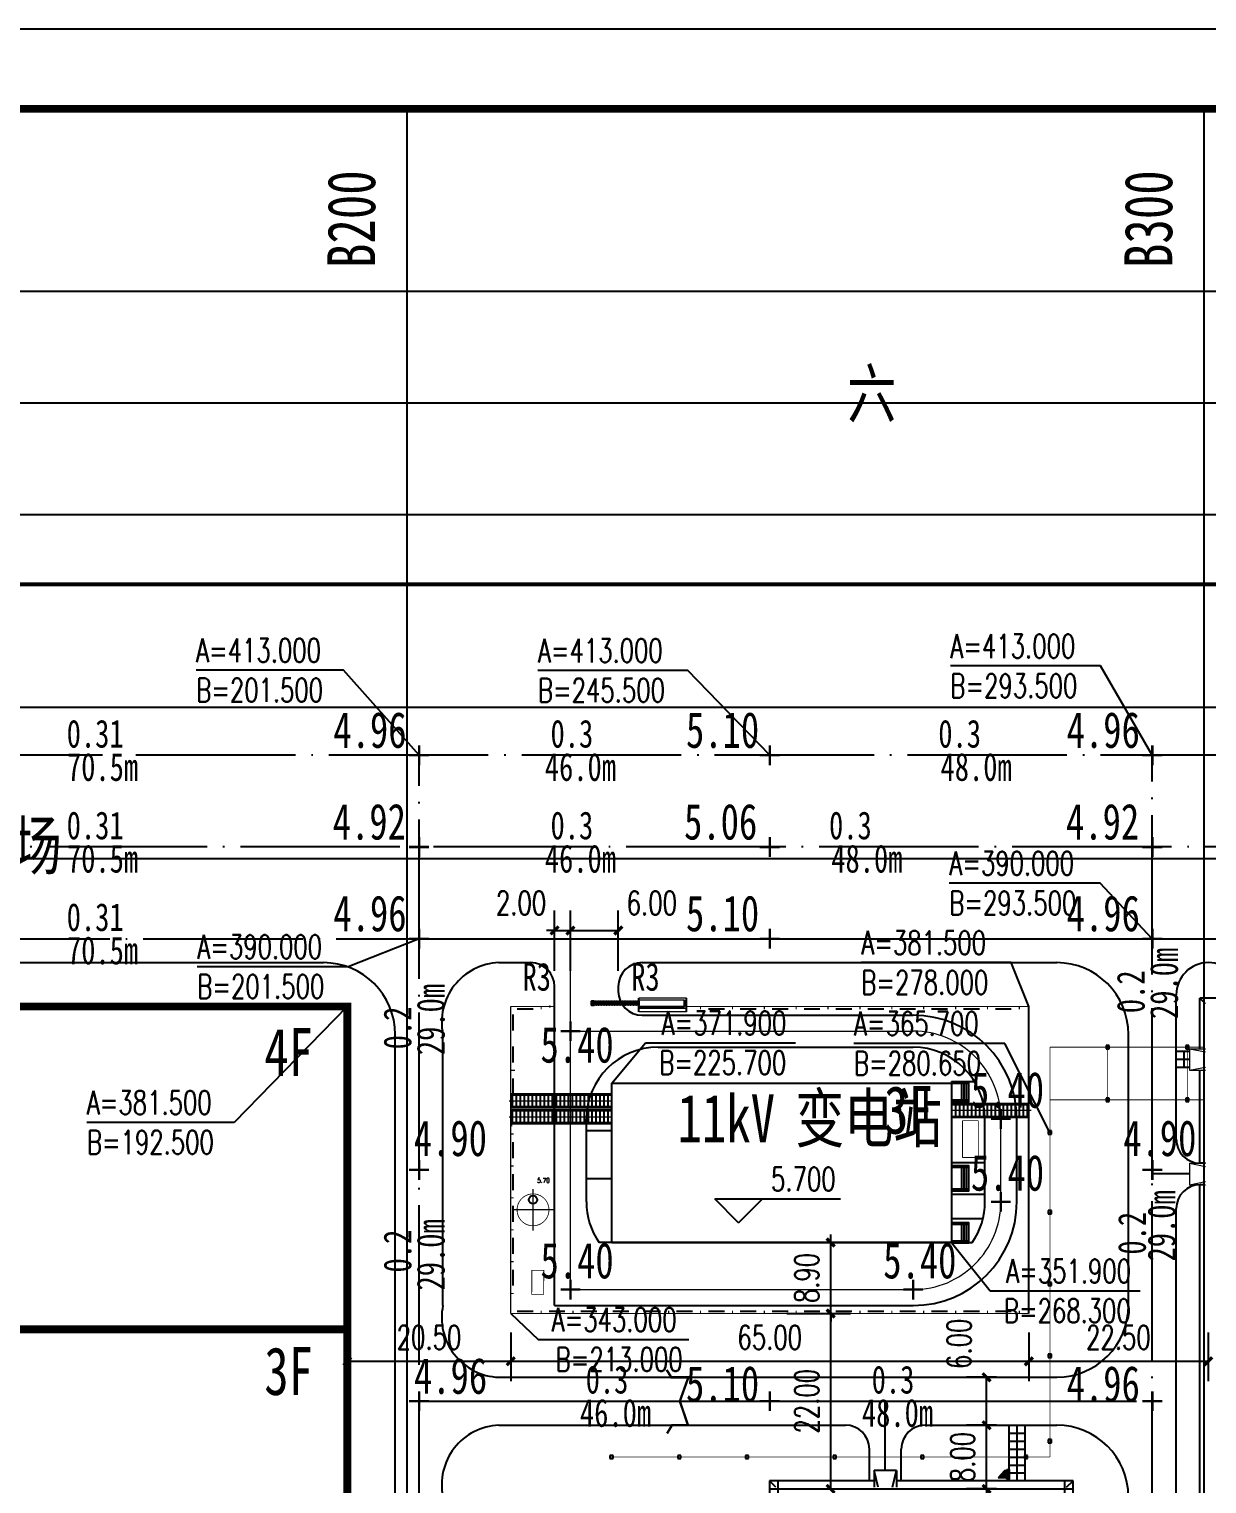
# Model space of a CAD drawing. Extents: x -170 to 1091, y -90 to 504.
# Drawn here: x 152.6 to 300.4, y 321.6 to 504.1 of the extents above; entities that cross this region are included whole.
import ezdxf
from ezdxf.enums import TextEntityAlignment as Align

# ---------------------------------------------------------------- set-up
doc = ezdxf.new("R2010")
doc.units = 0
doc.header["$LTSCALE"] = 1000
for name, pattern in [('ACAD_ISO12W100', [22.4, 12, -3, 0.7, -3, 0.7, -3]), ('CENTER', [50.8, 31.75, -6.35, 6.35, -6.35]), ('CENTER2', [28.575, 19.05, -3.175, 3.175, -3.175]), ('DASH', [0.35, 0.25, -0.1]), ('DASHED2', [0.375, 0.25, -0.125]), ('DOTE', [2.42, 2, -0.2, 0.02, -0.2])]:
    doc.linetypes.add(name, pattern=pattern)
doc.layers.get('0').update_dxf_attribs({"linetype": 'CONTINUOUS'})
doc.layers.get('Defpoints').update_dxf_attribs({"linetype": 'CONTINUOUS'})
for name, color, linetype in [('1', 7, 'CONTINUOUS'), ('DIM_COOR', 3, 'CONTINUOUS'), ('DIM_ELEV', 3, 'CONTINUOUS'), ('DIM_SYMB', 3, 'CONTINUOUS'), ('DL', 7, 'CONTINUOUS'), ('DOTE', 1, 'DOTE'), ('GROUND', 2, 'CONTINUOUS'), ('PUB_DIM', 3, 'CONTINUOUS'), ('PUB_TEXT', 7, 'CONTINUOUS'), ('PUB_TITLE', 4, 'CONTINUOUS'), ('road', 2, 'CONTINUOUS'), ('S_STAIR', 2, 'CONTINUOUS'), ('STAIR', 2, 'CONTINUOUS'), ('围墙', 4, 'CONTINUOUS'), ('定位中心线', 3, 'CENTER2'), ('方格网', 6, 'CONTINUOUS'), ('柱', 2, 'CONTINUOUS'), ('电缆沟', 4, 'CONTINUOUS'), ('绿化', 3, 'CONTINUOUS'), ('选址蓝线', 5, 'CONTINUOUS'), ('道路HK', 1, 'CONTINUOUS')]:
    doc.layers.add(name, color=color, linetype=linetype)
doc.layers.add('双点划线', color=3, linetype='ACAD_ISO12W100', lineweight=18)
doc.layers.add('红线', color=1, linetype='CONTINUOUS', lineweight=9)
doc.styles.add('_TCH_DIM', font='SIMPLEX', dxfattribs={"bigfont": 'GBCBIG'})
doc.styles.add('DIM_FONT', font='SIMPLEX', dxfattribs={"width": 0.7, "bigfont": 'GBCBIG'})
doc.styles.get("Standard").update_dxf_attribs({"font": '', "width": 0.75})
doc.styles.get('STANDARD').set_extended_font_data('SimSun')
doc.dimstyles.new('DIMN1', dxfattribs={"dimscale": 0.01, "dimtxt": 300, "dimasz": 100, "dimexe": 250, "dimexo": 300, "dimgap": 150, "dimtad": 1, "dimzin": 0, "dimdsep": 46, "dimtxsty": 'DIM_FONT', "dimblk": 'ARCHTICK', "dimcen": 0.09, "dimclrt": 7, "dimazin": 2, "dimtfac": 1, "dimtdec": 0, "dimtix": 1, "dimtmove": 2, "dimatfit": 3, "dimldrblk": 'ARCHTICK', "dimfxl": 1, "dimtolj": 1, "dimtzin": 0, "dimarcsym": 0})

# ---------------------------------------------------------------- blocks, each defined once
blk = doc.blocks.new('A$C10801FB6')
for p, q in [((2.85, 195.09), (2.85, 201.42)), ((7.96, 201.42), (2.85, 201.42)), ((3.55, 200.72), (2.85, 201.42)), ((2.85, 180.74), (2.85, 192.39)), ((2.85, 131.79), (2.85, 178.04))]:
    blk.add_line(p, q)
at = {"layer": '双点划线'}
for p, q in [((1.55, 195.09), (3.55, 195.09)), ((1.55, 195.09), (3.55, 194.69)), ((1.55, 195.09), (1.55, 192.39)), ((1.55, 192.39), (3.55, 192.79)), ((1.55, 192.39), (3.55, 192.39)), ((1.55, 180.74), (1.55, 178.04)), ((1.55, 180.74), (3.55, 180.74)), ((1.55, 180.74), (3.55, 180.34)), ((1.55, 178.04), (3.55, 178.44)), ((1.55, 178.04), (3.55, 178.04))]:
    blk.add_line(p, q, dxfattribs=at)
blk = doc.blocks.new('A$C749D1FA9')
at = {"layer": '1'}
for p, q in [((-241741.55, 409281.69), (-241741.85, 409281.69)), ((-241741.85, 409281.69), (-241741.85, 409280.49)), ((-241741.55, 409281.54), (-241741.55, 409281.69)), ((-241741.27, 409281.54), (-241740.47, 409280.64)), ((-241782.85, 409272.99), (-241782.85, 409273.29)), ((-241782.85, 409273.29), (-241781.65, 409273.29)), ((-241782.7, 409272.99), (-241782.85, 409272.99)), ((-241782.7, 409273.14), (-241781.8, 409273.14)), ((-241782.7, 409272.69), (-241781.8, 409271.89)), ((-241781.65, 409272.99), (-241781.8, 409272.99)), ((-241781.65, 409273.29), (-241781.65, 409272.99))]:
    blk.add_line(p, q, dxfattribs=at)
at = {"layer": 'DOTE'}
for p, q in [((-241781.42, 409280.24), (-241625.42, 409280.24)), ((-241780.42, 409243.24), (-241780.42, 409281.24)), ((-241626.42, 409243.24), (-241626.42, 409281.24)), ((-241781.42, 409244.24), (-241625.42, 409244.24))]:
    blk.add_line(p, q, dxfattribs=at)
at = {"layer": 'GROUND'}
for p, q in [((-241756.32, 409281.29), (-241781.45, 409281.29)), ((-241781.45, 409281.29), (-241781.45, 409259.14)), ((-241780.65, 409280.49), (-241781.45, 409281.29)), ((-241701.12, 409281.29), (-241753.52, 409281.29)), ((-241629.82, 409281.29), (-241697.72, 409281.29)), ((-241625.4, 409281.29), (-241627.82, 409281.29)), ((-241626.2, 409280.49), (-241625.4, 409281.29)), ((-241625.4, 409243.19), (-241625.4, 409281.29)), ((-241781.45, 409256.34), (-241781.45, 409243.19)), ((-241780.65, 409243.99), (-241781.45, 409243.19)), ((-241781.45, 409243.19), (-241625.4, 409243.19)), ((-241626.2, 409243.99), (-241625.4, 409243.19))]:
    blk.add_line(p, q, dxfattribs=at)
at = {"layer": 'S_STAIR'}
for p, q in [((-241782.7, 409273.09), (-241781.8, 409273.09)), ((-241782.7, 409272.89), (-241781.8, 409272.89)), ((-241782.7, 409272.69), (-241781.8, 409272.69)), ((-241782.47, 409272.49), (-241781.8, 409272.49)), ((-241782.25, 409272.29), (-241781.8, 409272.29)), ((-241782.02, 409272.09), (-241781.8, 409272.09))]:
    blk.add_line(p, q, dxfattribs=at)
at = {"layer": 'STAIR', "color": 4}
for p, q in [((-241777.87, 409280.54), (-241777.87, 409281.62)), ((-241776.97, 409280.54), (-241776.97, 409281.62)), ((-241771.87, 409280.54), (-241771.87, 409281.62)), ((-241770.97, 409280.54), (-241770.97, 409281.62)), ((-241765.87, 409280.54), (-241765.87, 409281.62)), ((-241764.97, 409280.54), (-241764.97, 409281.62)), ((-241759.87, 409280.54), (-241759.87, 409281.62)), ((-241758.97, 409280.54), (-241758.97, 409281.62)), ((-241777.87, 409281.27), (-241776.97, 409281.27)), ((-241777.87, 409281.07), (-241776.97, 409281.07)), ((-241777.87, 409280.87), (-241776.97, 409280.87)), ((-241771.87, 409281.27), (-241770.97, 409281.27)), ((-241771.87, 409281.07), (-241770.97, 409281.07)), ((-241771.87, 409280.87), (-241770.97, 409280.87)), ((-241765.87, 409281.27), (-241764.97, 409281.27)), ((-241765.87, 409281.07), (-241764.97, 409281.07)), ((-241765.87, 409280.87), (-241764.97, 409280.87)), ((-241759.87, 409281.27), (-241758.97, 409281.27)), ((-241759.87, 409281.07), (-241758.97, 409281.07)), ((-241759.87, 409280.87), (-241758.97, 409280.87))]:
    blk.add_line(p, q, dxfattribs=at)
at = {"layer": 'STAIR'}
for p, q in [((-241753.52, 409282.59), (-241756.32, 409282.59)), ((-241756.32, 409282.59), (-241756.32, 409280.49)), ((-241755.82, 409280.49), (-241756.32, 409282.59)), ((-241754.02, 409280.49), (-241753.52, 409282.59)), ((-241753.52, 409282.59), (-241753.52, 409280.49)), ((-241741.67, 409281.54), (-241741.27, 409281.54)), ((-241741.67, 409281.54), (-241741.67, 409280.64)), ((-241741.47, 409281.54), (-241741.47, 409280.64)), ((-241741.27, 409281.54), (-241741.27, 409280.64)), ((-241697.72, 409282.59), (-241701.12, 409282.59)), ((-241701.12, 409282.59), (-241701.12, 409280.49)), ((-241700.62, 409280.49), (-241701.12, 409282.59)), ((-241698.22, 409280.49), (-241697.72, 409282.59)), ((-241697.72, 409282.59), (-241697.72, 409280.49)), ((-241627.82, 409282.59), (-241629.82, 409282.59)), ((-241629.82, 409282.59), (-241629.82, 409280.49)), ((-241629.32, 409280.49), (-241629.82, 409282.59)), ((-241628.32, 409280.49), (-241627.82, 409282.59)), ((-241627.82, 409282.59), (-241627.82, 409280.49)), ((-241741.07, 409281.31), (-241741.07, 409280.64)), ((-241740.87, 409281.09), (-241740.87, 409280.64)), ((-241740.67, 409280.86), (-241740.67, 409280.64)), ((-241782.7, 409273.14), (-241782.7, 409272.69)), ((-241781.8, 409273.14), (-241781.8, 409271.89)), ((-241782.75, 409259.14), (-241782.75, 409256.34)), ((-241782.75, 409259.14), (-241780.65, 409259.14)), ((-241780.65, 409258.64), (-241782.75, 409259.14)), ((-241780.65, 409256.84), (-241782.75, 409256.34)), ((-241782.75, 409256.34), (-241780.65, 409256.34))]:
    blk.add_line(p, q, dxfattribs=at)
blk = doc.blocks.new('_ArchTick')
at = {"color": 0, "linetype": 'ByBlock', "const_width": 0.4}
blk.add_lwpolyline([(-0.5, -0.5), (0.5, 0.5)], dxfattribs=at)
blk = doc.blocks.new('*D67')
at = {"layer": 'Defpoints', "color": 0, "linetype": 'Continuous', "transparency": 16777216}
for p in [(272.7, 329), (276.95, 329), (276.95, 321)]:
    blk.add_point(p, dxfattribs=at)
at = {"layer": 'PUB_DIM', "color": 0, "linetype": 'Continuous', "lineweight": -2, "transparency": 16777216}
for p, q in [((273.95, 329), (270.2, 329)), ((272.7, 329), (272.7, 330)), ((272.7, 321), (272.7, 329)), ((273.95, 321), (270.2, 321)), ((272.7, 321), (272.7, 320))]:
    blk.add_line(p, q, dxfattribs=at)
for p, rotation in [((272.7, 329), 270), ((272.7, 321), 90)]:
    blk.add_blockref('_ArchTick', p, dxfattribs=dict(at, rotation=rotation))
at = {"layer": 'PUB_DIM', "color": 7, "linetype": 'Continuous', "transparency": 16777216, "insert": (269.7, 325), "char_height": 3, "attachment_point": 5, "rotation": 90, "style": 'DIM_FONT'}
blk.add_mtext('\\A1;8.00', dxfattribs=at)
blk = doc.blocks.new('*D92')
at = {"layer": 'Defpoints', "color": 0, "linetype": 'Continuous', "transparency": 16777216}
for p in [(220.5, 391.03), (218.5, 382.98), (220.5, 382.98)]:
    blk.add_point(p, dxfattribs=at)
at = {"layer": 'PUB_DIM', "color": 0, "linetype": 'Continuous', "lineweight": -2, "transparency": 16777216}
for p, q in [((218.5, 385.98), (218.5, 393.53)), ((220.5, 385.98), (220.5, 393.53)), ((218.5, 391.03), (217.5, 391.03)), ((218.5, 391.03), (220.5, 391.03)), ((220.5, 391.03), (221.5, 391.03))]:
    blk.add_line(p, q, dxfattribs=at)
blk.add_blockref('_ArchTick', (218.5, 391.03), dxfattribs=at)
at = {"layer": 'PUB_DIM', "color": 0, "linetype": 'Continuous', "lineweight": -2, "transparency": 16777216, "rotation": 180}
blk.add_blockref('_ArchTick', (220.5, 391.03), dxfattribs=at)
at = {"layer": 'PUB_DIM', "color": 7, "linetype": 'Continuous', "transparency": 16777216, "insert": (214.3, 394.48), "char_height": 3, "attachment_point": 5, "style": 'DIM_FONT'}
blk.add_mtext('\\A1;2.00', dxfattribs=at)
blk = doc.blocks.new('*D96')
at = {"layer": 'Defpoints', "color": 0, "linetype": 'Continuous', "transparency": 16777216}
for p in [(244.66, 351.9), (253.15, 351.9), (244.66, 343)]:
    blk.add_point(p, dxfattribs=at)
at = {"layer": 'PUB_DIM', "color": 0, "linetype": 'Continuous', "lineweight": -2, "transparency": 16777216}
for p, q in [((253.15, 351.9), (253.15, 352.9)), ((247.66, 351.9), (255.65, 351.9)), ((253.15, 343), (253.15, 351.9)), ((247.66, 343), (255.65, 343)), ((253.15, 343), (253.15, 342))]:
    blk.add_line(p, q, dxfattribs=at)
for p, rotation in [((253.15, 351.9), 270), ((253.15, 343), 90)]:
    blk.add_blockref('_ArchTick', p, dxfattribs=dict(at, rotation=rotation))
at = {"layer": 'PUB_DIM', "color": 7, "linetype": 'Continuous', "transparency": 16777216, "insert": (250.15, 347.45), "char_height": 3, "attachment_point": 5, "rotation": 90, "style": 'DIM_FONT'}
blk.add_mtext('\\A1;8.90', dxfattribs=at)

msp = doc.modelspace()

# ---------------------------------------------------------------- linework, layer by layer
at = {"linetype": 'Continuous'}
for p, q in [((225.70008, 351.9), (225.70008, 371.9)), ((225.70008, 371.9), (268.30008, 371.9)), ((268.30008, 371.9), (268.30008, 351.9)), ((268.30008, 351.9), (225.70008, 351.9))]:
    msp.add_line(p, q, dxfattribs=at)
at = {"linetype": 'Continuous', "flags": 128}
for points, const_width in [([(201.5, 414.24591), (201.5, 411.75409)], 0.3), ([(245.5, 414.24591), (245.5, 411.75409)], 0.3), ([(293.5, 414.24591), (293.5, 411.75409)], 0.3), ([(200.25409, 413), (202.74591, 413)], 0.3), ([(244.25409, 413), (246.74591, 413)], 0.3), ([(292.25409, 413), (294.74591, 413)], 0.3), ([(200.25409, 401.5), (202.74591, 401.5)], 0.3), ([(201.5, 402.74591), (201.5, 400.25409)], 0.3), ([(244.25409, 401.5), (246.74591, 401.5)], 0.3), ([(245.5, 402.74591), (245.5, 400.25409)], 0.3), ([(292.25409, 401.5), (294.74591, 401.5)], 0.3), ([(293.5, 402.74591), (293.5, 400.25409)], 0.3), ([(201.5, 391.24591), (201.5, 388.75409)], 0.3), ([(245.5, 391.24591), (245.5, 388.75409)], 0.3), ([(293.5, 391.24591), (293.5, 388.75409)], 0.3), ([(200.25409, 390), (202.74591, 390)], 0.3), ([(244.25409, 390), (246.74591, 390)], 0.3), ([(292.25409, 390), (294.74591, 390)], 0.3), ([(220.50008, 379.64591), (220.50008, 377.15409)], 0.3), ([(219.25418, 378.4), (221.74599, 378.4)], 0.3), ([(274.50008, 368.64591), (274.50008, 366.15409)], 0.3), ([(273.25418, 367.4), (275.74599, 367.4)], 0.3), ([(201.5, 362.24591), (201.5, 359.75409)], 0.3), ([(293.5, 362.24591), (293.5, 359.75409)], 0.3), ([(200.25409, 361), (202.74591, 361)], 0.3), ([(292.25409, 361), (294.74591, 361)], 0.3), ([(274.50008, 358.24591), (274.50008, 355.75409)], 0.3), ([(273.25418, 357), (275.74599, 357)], 0.3), ([(220.50008, 347.24591), (220.50008, 344.75409)], 0.3), ([(263.50008, 347.24591), (263.50008, 344.75409)], 0.3), ([(219.25418, 346), (221.74599, 346)], 0.3), ([(262.25418, 346), (264.74599, 346)], 0.3), ([(107.5, 341), (192.5, 341)], 1), ([(232.56562, 335.93709), (233.14995, 335), (235.29248, 335), (234.22121, 332), (235.24379, 329), (233.24733, 329), (232.61432, 327.95606)], 0.3), ([(200.25409, 332), (202.74591, 332)], 0.3), ([(201.5, 333.24591), (201.5, 330.75409)], 0.3), ([(244.25409, 332), (246.74591, 332)], 0.3), ([(245.5, 333.24591), (245.5, 330.75409)], 0.3), ([(292.25409, 332), (294.74591, 332)], 0.3), ([(293.5, 333.24591), (293.5, 330.75409)], 0.3)]:
    msp.add_lwpolyline(points, dxfattribs=dict(at, const_width=const_width))
at = {"linetype": 'Continuous', "const_width": 1, "flags": 128}
msp.add_lwpolyline([(192.5, 201.5), (107.5, 201.5), (107.5, 381.5), (192.5, 381.5)], close=True, dxfattribs=at)
at = {"linetype": 'Continuous', "const_width": 0.1}
for points in [[(280.65, 376.4), (300, 376.4)], [(280.65, 325), (280.65, 376.4)], [(287.9, 369.6), (287.9, 376.6)], [(297.9, 369.6), (297.9, 376.6)], [(280.65, 369.8), (300, 369.8)], [(280.85, 365.7), (280.45, 365.7)], [(280.85, 355.7), (280.45, 355.7)], [(280.85, 346.7), (280.45, 346.7)], [(280.85, 337.7), (280.45, 337.7)], [(280.85, 327), (280.45, 327)], [(280.65, 325), (225.45, 325)], [(277.65, 325.2), (277.65, 324.8)]]:
    msp.add_lwpolyline(points, dxfattribs=at)
at = {"layer": 'DIM_COOR', "color": 4, "linetype": 'Continuous'}
for p, q in [((192.01727, 423.66587), (173.53727, 423.66587)), ((201.5, 413), (192.01727, 423.66587)), ((286.97898, 424.199), (268.16898, 424.199)), ((293.5, 413), (286.97898, 424.199)), ((286.95053, 396.96555), (268.03053, 396.96555)), ((293.5, 390), (286.95053, 396.96555)), ((201.5, 390), (192.60159, 386.49189)), ((192.60159, 386.49189), (173.68159, 386.49189))]:
    msp.add_line(p, q, dxfattribs=at)
at = {"layer": 'DIM_COOR', "color": 3, "linetype": 'Continuous'}
for p, q in [((235.23072, 423.64486), (216.42072, 423.64486)), ((245.5, 413), (235.23072, 423.64486)), ((275.80092, 387), (256.99092, 387)), ((278.00008, 381.5), (275.80092, 387)), ((192.5, 381.5), (178.30644, 366.96618)), ((225.70008, 371.9), (229.92533, 376.94034)), ((229.92533, 376.94034), (248.73533, 376.94034)), ((274.98807, 376.87748), (256.06807, 376.87748)), ((280.65, 365.7), (274.98807, 376.87748)), ((178.30644, 366.96618), (159.82644, 366.96618)), ((268.30008, 351.9), (273.16275, 345.82811)), ((273.16275, 345.82811), (291.97275, 345.82811)), ((213.00002, 343), (216.42687, 339.73902)), ((216.42687, 339.73902), (235.34687, 339.73902))]:
    msp.add_line(p, q, dxfattribs=at)
at = {"layer": 'DIM_ELEV', "linetype": 'Continuous'}
for p, q in [((241.60073, 354.36214), (238.60073, 357.36214)), ((238.60073, 357.36214), (254.3639, 357.36214)), ((241.60073, 354.36214), (244.60073, 357.36214))]:
    msp.add_line(p, q, dxfattribs=at)
at = {"layer": 'DIM_SYMB', "linetype": 'Continuous'}
for points in [[(155.33874, 413, 0, 0, 0), (166.40521, 413, 0.8, 0, 0), (169.40521, 413, 0, 0, 0)], [(226.12892, 413, 0, 0, 0), (215.06245, 413, 0.8, 0, 0), (212.06245, 413, 0, 0, 0)], [(264.87108, 413, 0, 0, 0), (275.93755, 413, 0.8, 0, 0), (278.93755, 413, 0, 0, 0)], [(155.33874, 401.5, 0, 0, 0), (166.40521, 401.5, 0.8, 0, 0), (169.40521, 401.5, 0, 0, 0)], [(226.12892, 401.5, 0, 0, 0), (215.06245, 401.5, 0.8, 0, 0), (212.06245, 401.5, 0, 0, 0)], [(250.88718, 401.5, 0, 0, 0), (261.95365, 401.5, 0.8, 0, 0), (264.95365, 401.5, 0, 0, 0)], [(155.33874, 390, 0, 0, 0), (166.40521, 390, 0.8, 0, 0), (169.40521, 390, 0, 0, 0)], [(293.5, 388.90225, 0, 0, 0), (293.5, 377.83577, 0.8, 0, 0), (293.5, 374.83577, 0, 0, 0)], [(201.5, 384.37035, 0, 0, 0), (201.5, 373.30387, 0.8, 0, 0), (201.5, 370.30387, 0, 0, 0)], [(208.6621, 375.85199, 0, 0, 0), (207.04281, 372.18187, 0.4, 0, 0), (206.43731, 370.80951, 0, 0, 0)], [(282.3379, 375.85199, 0, 0, 0), (283.95719, 372.18187, 0.4, 0, 0), (284.56269, 370.80951, 0, 0, 0)], [(293.5, 345.68762, 0, 0, 0), (293.5, 356.75409, 0.8, 0, 0), (293.5, 359.75409, 0, 0, 0)], [(201.5, 343.85098, 0, 0, 0), (201.5, 354.91745, 0.8, 0, 0), (201.5, 357.91745, 0, 0, 0)], [(299.33806, 345.24306, 0, 0, 0), (297.71877, 341.57294, 0.4, 0, 0), (297.11327, 340.20058, 0, 0, 0)], [(230.53854, 332, 0, 0, 0), (219.47207, 332, 0.8, 0, 0), (216.47207, 332, 0, 0, 0)], [(254.7321, 332, 0, 0, 0), (267.29857, 332, 0.8, 0, 0), (270.29857, 332, 0, 0, 0)]]:
    msp.add_lwpolyline(points, format="xyseb", dxfattribs=at)
at = {"layer": 'DOTE', "ltscale": 10}
for p, q in [((-145.07823, 457.18428), (520.59362, 457.18428)), ((201.5, 390), (489.5, 390)), ((201.5, 332), (291.5, 332)), ((260, 323.34), (260, 332))]:
    msp.add_line(p, q, dxfattribs=at)
at = {"layer": 'DOTE', "ltscale": 0.01}
for p, q in [((524.78721, 413), (-2.5, 413)), ((201.5, 142.96543), (201.5, 413)), ((293.5, 143.5), (293.5, 413)), ((489.5, 401.5), (-2.5, 401.5)), ((-2.5, 390), (201.5, 390)), ((298.175, 360.5), (293.5, 360.5))]:
    msp.add_line(p, q, dxfattribs=at)
at = {"layer": 'DOTE', "linetype": 'DOTE', "ltscale": 0.01, "const_width": 0.5, "flags": 128}
msp.add_lwpolyline([(26.19028, 286.22262), (23.56821, 434.44816), (400.99488, 434.45822), (411.28068, -8.0828), (-14.91554, -25.63548), (-15.93853, 284.5683)], close=True, dxfattribs=at)
at = {"layer": 'GROUND', "ltscale": 2000}
for p, q in [((218.50008, 344), (218.50008, 384.0006)), ((278.00008, 343), (278.00008, 381.5)), ((229.50008, 380.4), (263.50008, 380.4)), ((231.50008, 376.4), (263.50008, 376.4)), ((222.50008, 357), (222.50008, 367.40002)), ((272.50008, 357), (272.50008, 367.4)), ((276.50008, 357), (276.50008, 367.4)), ((225.70008, 365.9), (222.50008, 365.9)), ((268.30008, 361.94964), (272.50008, 361.94964)), ((225.70008, 359.9), (222.50008, 359.9)), ((268.30008, 357.94964), (272.50008, 357.94964)), ((268.30008, 354.9), (272.25166, 354.9)), ((225.70008, 351.9), (224.08455, 351.90001)), ((218.50008, 344), (263.50008, 344))]:
    msp.add_line(p, q, dxfattribs=at)
for centre, radius, start, end in [((263.50008, 367.4), 13, 0, 90), ((231.50008, 367.4), 9, 90, 180), ((263.50008, 367.4), 9, 0, 90), ((231.50008, 357), 9, 180, 214.5180062), ((263.50008, 357), 13, 270, 0), ((263.50008, 357), 9, 325.4914775, 0)]:
    msp.add_arc(centre, radius, start, end, dxfattribs=at)
at = {"layer": 'PUB_TITLE', "linetype": 'Continuous'}
msp.add_lwpolyline([(-170.07823, -89.93522), (1090.92177, -89.93522), (1090.92177, 504.06478), (-170.07823, 504.06478)], close=True, dxfattribs=at)
at = {"layer": 'PUB_TITLE', "linetype": 'Continuous', "const_width": 1}
msp.add_lwpolyline([(-145.07823, -79.93522), (1080.92177, -79.93522), (1080.92177, 494.06478), (-145.07823, 494.06478)], close=True, dxfattribs=at)
at = {"layer": 'road', "linetype": 'Continuous'}
for p, q in [((501.43278, 419), (54.6308, 419)), ((112, 387), (189.5, 387)), ((211.5, 387), (215.50008, 387)), ((229.50008, 387), (281.5, 387)), ((226.50008, 384), (226.50008, 383.4)), ((296.5, 364.85), (296.5, 382.955)), ((198.5, 206), (198.5, 378)), ((204.5, 344), (204.5, 378)), ((290.5, 344), (290.5, 378)), ((298.175, 375.85001), (296.5, 375.85001)), ((297.5, 373.85001), (297.5, 375.85001)), ((298.175, 374.85001), (296.5, 374.85001)), ((298.175, 373.85001), (296.5, 373.85001)), ((300.175, 361.85), (299.5, 361.85)), ((300, 359.15), (299.5, 359.15)), ((296.5, 315.9), (296.5, 356.15)), ((211.5, 335), (281.5, 335)), ((211.5, 329), (255, 329)), ((265, 329), (281.5, 329)), ((275.54742, 322.025), (275.54742, 329)), ((276.54742, 322.025), (276.54742, 329)), ((277.54742, 322.025), (277.54742, 329)), ((275.54742, 328), (277.54742, 328)), ((275.54742, 327), (277.54742, 327)), ((258, 322.025), (258, 326)), ((262, 322.025), (262, 326)), ((275.54742, 326), (277.54742, 326)), ((275.54742, 325), (277.54742, 325)), ((275.54742, 324), (277.54742, 324)), ((275.54742, 323), (277.54742, 323))]:
    msp.add_line(p, q, dxfattribs=at)
for centre, radius, start, end in [((189.5, 378), 9, 0, 90), ((211.82562, 379.52452), 7.48257, 92.4941459, 191.7558868), ((215.50008, 384), 3, 0, 90), ((229.50008, 384), 3, 90, 180), ((281.5, 378), 9, 0, 90), ((300.545, 382.955), 4.045, 0, 180), ((229.50008, 383.4), 3, 180, 270), ((299.5, 364.85), 3, 180, 270), ((299.5, 356.15), 3, 90, 180), ((211.82562, 342.47548), 7.48257, 168.2441132, 267.5058541), ((281.5, 344), 9, 270, 0), ((211.82562, 321.52452), 7.48257, 92.4941459, 191.7558868), ((255, 326), 3, 360, 90), ((265, 326), 3, 90, 180), ((281.5, 320), 9, 0, 90)]:
    msp.add_arc(centre, radius, start, end, dxfattribs=at)
at = {"layer": '围墙'}
for p, q in [((213.30002, 378.48517), (213.30002, 380.48517)), ((213.80567, 381.2), (215.80567, 381.2)), ((237.80567, 381.2), (239.80567, 381.2)), ((241.80567, 381.2), (243.80567, 381.2)), ((245.80567, 381.2), (247.80567, 381.2)), ((249.80567, 381.2), (251.80567, 381.2)), ((253.80567, 381.2), (255.80567, 381.2)), ((257.80567, 381.2), (259.80567, 381.2)), ((261.80567, 381.2), (263.80567, 381.2)), ((265.80567, 381.2), (267.80567, 381.2)), ((269.80567, 381.2), (271.80567, 381.2)), ((273.80567, 381.2), (275.80567, 381.2)), ((213.30002, 374.48517), (213.30002, 376.48517)), ((213.30002, 370.48517), (213.30002, 372.48517)), ((225.70008, 371.9), (268.30008, 371.9)), ((225.70008, 351.9), (225.70008, 371.9)), ((268.30008, 372.07964), (271.1878, 372.07964)), ((268.30008, 372.07964), (268.30008, 351.9)), ((270.45008, 371.83964), (268.30008, 371.83964)), ((270.45008, 369.73964), (268.30008, 369.73964)), ((213.12049, 366.48518), (213.12049, 368.48518)), ((213.30002, 362.48517), (213.30002, 364.48517)), ((270.45008, 361.29964), (268.30008, 361.29964)), ((213.30002, 358.48517), (213.30002, 360.48517)), ((270.45008, 358.59964), (268.30008, 358.59964)), ((213.30002, 354.49999), (213.30002, 356.48517)), ((270.45008, 354.15964), (268.30008, 354.15964)), ((213.30002, 350.48517), (213.30002, 352.48517)), ((225.70008, 351.9), (268.30008, 351.9)), ((270.45008, 352.05964), (268.30008, 352.05964)), ((268.30008, 351.9), (270.91564, 351.9)), ((213.30002, 346.49999), (213.30002, 348.48517)), ((213.80567, 343.3), (215.80567, 343.3)), ((217.80567, 343.3), (219.80567, 343.3)), ((221.80567, 343.3), (223.80567, 343.3)), ((225.80567, 343.3), (227.80567, 343.3)), ((229.80567, 343.3), (231.80567, 343.3)), ((233.80567, 343.3), (235.80567, 343.3)), ((237.80567, 343.3), (239.80567, 343.3)), ((241.80567, 343.3), (243.80567, 343.3)), ((245.80567, 343.3), (247.80567, 343.3)), ((249.80567, 343.3), (251.80567, 343.3)), ((253.80567, 343.3), (255.80567, 343.3)), ((257.80567, 343.3), (259.80567, 343.3)), ((261.80567, 343.3), (263.80567, 343.3)), ((265.80567, 343.3), (267.80567, 343.3)), ((269.80567, 343.3), (271.80567, 343.3)), ((273.80567, 343.3), (275.80567, 343.3))]:
    msp.add_line(p, q, dxfattribs=at)
at = {"layer": '围墙', "const_width": 0.15}
for points in [[(213.00002, 381.5), (218.50008, 381.5)], [(213.00002, 343), (213.00002, 381.49999)], [(216.82049, 381.13025), (216.82049, 381.5)], [(216.82049, 381.13025), (216.82049, 381.5)], [(235.07566, 381.5), (278.00008, 381.5)], [(236.82049, 381.13025), (236.82049, 381.5)], [(236.82049, 381.13025), (236.82049, 381.5)], [(240.82049, 381.13025), (240.82049, 381.5)], [(240.82049, 381.13025), (240.82049, 381.5)], [(244.82049, 381.13025), (244.82049, 381.5)], [(244.82049, 381.13025), (244.82049, 381.5)], [(248.82049, 381.13025), (248.82049, 381.5)], [(248.82049, 381.13025), (248.82049, 381.5)], [(252.82049, 381.13025), (252.82049, 381.5)], [(252.82049, 381.13025), (252.82049, 381.5)], [(256.82049, 381.13025), (256.82049, 381.5)], [(256.82049, 381.13025), (256.82049, 381.5)], [(260.82049, 381.13025), (260.82049, 381.5)], [(260.82049, 381.13025), (260.82049, 381.5)], [(264.82049, 381.13025), (264.82049, 381.5)], [(264.82049, 381.13025), (264.82049, 381.5)], [(268.82049, 381.13025), (268.82049, 381.5)], [(268.82049, 381.13025), (268.82049, 381.5)], [(272.82049, 381.13025), (272.82049, 381.5)], [(272.82049, 381.13025), (272.82049, 381.5)], [(276.82049, 381.13025), (276.82049, 381.5)], [(276.82049, 381.13025), (276.82049, 381.5)], [(278.00008, 381.5), (278.00008, 343)], [(213.36983, 373.50052), (213.00008, 373.50052)], [(213.54936, 373.50051), (213.17961, 373.50051)], [(213.36976, 369.49999), (213.00002, 369.49999)], [(213.36976, 369.49999), (213.00002, 369.49999)], [(213.36976, 365.49999), (213.00002, 365.49999)], [(213.36976, 361.49999), (213.00002, 361.49999)], [(213.36976, 361.49999), (213.00002, 361.49999)], [(213.36976, 357.49999), (213.00002, 357.49999)], [(213.36976, 357.49999), (213.00002, 357.49999)], [(213.36976, 353.49999), (213.00002, 353.49999)], [(213.36976, 349.49999), (213.00002, 349.49999)], [(213.36976, 349.49999), (213.00002, 349.49999)], [(213.36976, 345.51481), (213.00002, 345.51481)], [(278.00008, 343), (213.00002, 343.00001)], [(216.82049, 343.36974), (216.82049, 343)], [(216.82049, 343.36974), (216.82049, 343)], [(220.82049, 343.36974), (220.82049, 343)], [(220.82049, 343.36974), (220.82049, 343)], [(224.82049, 343.36974), (224.82049, 343)], [(224.82049, 343.36974), (224.82049, 343)], [(228.82049, 343.36974), (228.82049, 343)], [(228.82049, 343.36974), (228.82049, 343)], [(232.82049, 343.36974), (232.82049, 343)], [(232.82049, 343.36974), (232.82049, 343)], [(236.82049, 343.36974), (236.82049, 343)], [(236.82049, 343.36974), (236.82049, 343)], [(240.82049, 343.36974), (240.82049, 343)], [(240.82049, 343.36974), (240.82049, 343)], [(244.82049, 343.36974), (244.82049, 343)], [(244.82049, 343.36974), (244.82049, 343)], [(248.82049, 343.36974), (248.82049, 343)], [(248.82049, 343.36974), (248.82049, 343)], [(252.82049, 343.36974), (252.82049, 343)], [(252.82049, 343.36974), (252.82049, 343)], [(256.82049, 343.36974), (256.82049, 343)], [(256.82049, 343.36974), (256.82049, 343)], [(260.82049, 343.36974), (260.82049, 343)], [(260.82049, 343.36974), (260.82049, 343)], [(264.82049, 343.36974), (264.82049, 343)], [(264.82049, 343.36974), (264.82049, 343)], [(268.82049, 343.36974), (268.82049, 343)], [(268.82049, 343.36974), (268.82049, 343)], [(272.82049, 343.36974), (272.82049, 343)], [(272.82049, 343.36974), (272.82049, 343)], [(276.82049, 343.36974), (276.82049, 343)], [(276.82049, 343.36974), (276.82049, 343)]]:
    msp.add_lwpolyline(points, dxfattribs=at)
at = {"layer": '围墙'}
for points in [[(268.30008, 372.07964), (270.45008, 372.07964), (270.45008, 369.49964), (268.30008, 369.49964)], [(269.55008, 371.83964), (269.55008, 369.73964)], [(269.85008, 371.83964), (269.85008, 369.73964)], [(270.15008, 371.83964), (270.15008, 369.73964)], [(268.30008, 361.53964), (270.45008, 361.53964), (270.45008, 358.35964), (268.30008, 358.35964)], [(269.55008, 361.29964), (269.55008, 358.59964)], [(269.85008, 361.29964), (269.85008, 358.59964)], [(270.15008, 361.29964), (270.15008, 358.59964)], [(268.30008, 354.39964), (270.45008, 354.39964), (270.45008, 351.81964), (268.30008, 351.81964)], [(269.55008, 354.15964), (269.55008, 352.05964)], [(269.85008, 354.15964), (269.85008, 352.05964)], [(270.15008, 354.15964), (270.15008, 352.05964)]]:
    msp.add_lwpolyline(points, dxfattribs=at)
at = {"layer": '围墙', "linetype": 'DASH', "ltscale": 2000, "const_width": 0.1}
for points in [[(269.67744, 367.17383), (271.67744, 367.17383)], [(269.67744, 367.17383), (269.67744, 362.55845)], [(271.67744, 367.17383), (271.67744, 362.55845)], [(269.67744, 362.55845), (271.67744, 362.55845)]]:
    msp.add_lwpolyline(points, dxfattribs=at)
for points in [[(213.80007, 356.00005, -1), (217.80007, 356.00005)], [(213.80007, 356.00005, 1), (217.80007, 356.00005)]]:
    msp.add_lwpolyline(points, format="xyb", dxfattribs=at)
at = {"layer": '围墙', "const_width": 0.1}
msp.add_lwpolyline([(217.15415, 348.40993), (217.14237, 345.40996), (215.64238, 345.41585), (215.65417, 348.41583)], close=True, dxfattribs=at)
at = {"layer": '围墙'}
msp.add_circle((215.80007, 357.25981), 0.51824, dxfattribs=at)
at = {"layer": '定位中心线'}
for points in [[(287.7, 376.6), (287.7, 376.2), (288.1, 376.2), (288.1, 376.6)], [(297.7, 376.6), (297.7, 376.2), (298.1, 376.2), (298.1, 376.6)], [(287.7, 370), (287.7, 369.6), (288.1, 369.6), (288.1, 370)], [(297.7, 370), (297.7, 369.6), (298.1, 369.6), (298.1, 370)], [(280.45, 365.9), (280.45, 365.5), (280.85, 365.5), (280.85, 365.9)], [(280.45, 355.9), (280.45, 355.5), (280.85, 355.5), (280.85, 355.9)], [(280.45, 346.9), (280.45, 346.5), (280.85, 346.5), (280.85, 346.9)], [(280.45, 337.9), (280.45, 337.5), (280.85, 337.5), (280.85, 337.9)], [(280.45, 327.2), (280.45, 326.8), (280.85, 326.8), (280.85, 327.2)], [(225.45, 325.2), (225.45, 324.8), (225.85, 324.8), (225.85, 325.2)], [(233.95, 325.2), (233.95, 324.8), (234.35, 324.8), (234.35, 325.2)], [(242.45, 325.2), (242.45, 324.8), (242.85, 324.8), (242.85, 325.2)], [(253.45, 325.2), (253.45, 324.8), (253.85, 324.8), (253.85, 325.2)], [(264.45, 325.2), (264.45, 324.8), (264.85, 324.8), (264.85, 325.2)], [(277.45, 325.2), (277.45, 324.8), (277.85, 324.8), (277.85, 325.2)]]:
    msp.add_lwpolyline(points, close=True, dxfattribs=at)
at = {"layer": '方格网', "color": 6, "linetype": 'Continuous'}
for p, q in [((200, -54.65023), (200, 494.06478)), ((300, -54.65023), (300, 494.06478)), ((850.549, 400), (-76.88164, 400))]:
    msp.add_line(p, q, dxfattribs=at)
at = {"layer": '柱', "lineweight": 15}
for p, q in [((235.07566, 382.55013), (229.07566, 382.55013)), ((235.07566, 382.55013), (229.07566, 382.55013)), ((235.07566, 380.85013), (229.07566, 380.85013))]:
    msp.add_line(p, q, dxfattribs=at)
at = {"layer": '柱'}
for p, q in [((229.07566, 380.85013), (229.07566, 382.55013)), ((229.07566, 380.85388), (229.07566, 381.50013)), ((235.07566, 380.85013), (235.07566, 382.55013))]:
    msp.add_line(p, q, dxfattribs=at)
at = {"layer": '柱', "linetype": 'DASHED2', "lineweight": 15, "ltscale": 3000}
msp.add_line((234.82566, 382.30013), (229.07566, 382.30013), dxfattribs=at)
at = {"layer": '柱', "linetype": 'DASHED2', "ltscale": 3000}
for p, q in [((229.07566, 381.50013), (234.82566, 381.50013)), ((234.82566, 381.50013), (234.82566, 382.30013))]:
    msp.add_line(p, q, dxfattribs=at)
at = {"layer": '柱', "linetype": 'DASH', "lineweight": 15, "ltscale": 2}
msp.add_line((235.07566, 381.25013), (229.07566, 381.25013), dxfattribs=at)
at = {"layer": '柱', "const_width": 0.01}
for points in [[(217.79214, 382.30013), (218.34212, 382.30013)], [(217.79214, 382.30013), (217.79214, 381.50013)], [(217.79214, 381.50013), (218.34212, 381.50013)], [(218.34212, 382.30013), (218.34212, 381.50013)], [(223.62299, 381.64613), (223.45838, 381.9002), (223.62299, 382.15426)], [(223.45838, 381.64613), (223.62299, 381.9002), (223.45838, 382.15426)], [(223.82299, 381.64613), (223.65838, 381.9002), (223.82299, 382.15426)], [(223.65838, 381.64613), (223.82299, 381.9002), (223.65838, 382.15426)], [(224.02299, 381.64613), (223.85838, 381.9002), (224.02299, 382.15426)], [(223.85838, 381.64613), (224.02299, 381.9002), (223.85838, 382.15426)], [(224.22299, 381.64613), (224.05838, 381.9002), (224.22299, 382.15426)], [(224.05838, 381.64613), (224.22299, 381.9002), (224.05838, 382.15426)], [(224.42299, 381.64613), (224.25838, 381.9002), (224.42299, 382.15426)], [(224.25838, 381.64613), (224.42299, 381.9002), (224.25838, 382.15426)], [(224.62299, 381.64613), (224.45838, 381.9002), (224.62299, 382.15426)], [(224.45838, 381.64613), (224.62299, 381.9002), (224.45838, 382.15426)], [(224.82299, 381.64613), (224.65838, 381.9002), (224.82299, 382.15426)], [(224.65838, 381.64613), (224.82299, 381.9002), (224.65838, 382.15426)], [(225.02299, 381.64613), (224.85838, 381.9002), (225.02299, 382.15426)], [(224.85838, 381.64613), (225.02299, 381.9002), (224.85838, 382.15426)], [(225.22299, 381.64613), (225.05838, 381.9002), (225.22299, 382.15426)], [(225.05838, 381.64613), (225.22299, 381.9002), (225.05838, 382.15426)], [(225.42299, 381.64613), (225.25838, 381.9002), (225.42299, 382.15426)], [(225.25838, 381.64613), (225.42299, 381.9002), (225.25838, 382.15426)], [(225.62299, 381.64613), (225.45838, 381.9002), (225.62299, 382.15426)], [(225.45838, 381.64613), (225.62299, 381.9002), (225.45838, 382.15426)], [(225.82299, 381.64613), (225.65838, 381.9002), (225.82299, 382.15426)], [(225.65838, 381.64613), (225.82299, 381.9002), (225.65838, 382.15426)], [(226.02299, 381.64613), (225.85838, 381.9002), (226.02299, 382.15426)], [(225.85838, 381.64613), (226.02299, 381.9002), (225.85838, 382.15426)], [(226.22299, 381.64613), (226.05838, 381.9002), (226.22299, 382.15426)], [(226.05838, 381.64613), (226.22299, 381.9002), (226.05838, 382.15426)], [(226.42299, 381.64613), (226.25838, 381.9002), (226.42299, 382.15426)], [(226.25838, 381.64613), (226.42299, 381.9002), (226.25838, 382.15426)], [(226.62299, 381.64613), (226.45838, 381.9002), (226.62299, 382.15426)], [(226.45838, 381.64613), (226.62299, 381.9002), (226.45838, 382.15426)], [(226.82299, 381.64613), (226.65838, 381.9002), (226.82299, 382.15426)], [(226.65838, 381.64613), (226.82299, 381.9002), (226.65838, 382.15426)], [(227.02299, 381.64613), (226.85838, 381.9002), (227.02299, 382.15426)], [(226.85838, 381.64613), (227.02299, 381.9002), (226.85838, 382.15426)], [(227.22299, 381.64613), (227.05838, 381.9002), (227.22299, 382.15426)], [(227.05838, 381.64613), (227.22299, 381.9002), (227.05838, 382.15426)], [(227.42299, 381.64613), (227.25838, 381.9002), (227.42299, 382.15426)], [(227.25838, 381.64613), (227.42299, 381.9002), (227.25838, 382.15426)], [(227.62299, 381.64613), (227.45838, 381.9002), (227.62299, 382.15426)], [(227.45838, 381.64613), (227.62299, 381.9002), (227.45838, 382.15426)], [(227.82299, 381.64613), (227.65838, 381.9002), (227.82299, 382.15426)], [(227.65838, 381.64613), (227.82299, 381.9002), (227.65838, 382.15426)], [(228.02299, 381.64613), (227.85838, 381.9002), (228.02299, 382.15426)], [(227.85838, 381.64613), (228.02299, 381.9002), (227.85838, 382.15426)], [(228.22299, 381.64613), (228.05838, 381.9002), (228.22299, 382.15426)], [(228.05838, 381.64613), (228.22299, 381.9002), (228.05838, 382.15426)], [(228.42299, 381.64613), (228.25838, 381.9002), (228.42299, 382.15426)], [(228.25838, 381.64613), (228.42299, 381.9002), (228.25838, 382.15426)], [(228.62299, 381.64613), (228.45838, 381.9002), (228.62299, 382.15426)], [(228.45838, 381.64613), (228.62299, 381.9002), (228.45838, 382.15426)], [(228.82299, 381.64613), (228.65838, 381.9002), (228.82299, 382.15426)], [(228.65838, 381.64613), (228.82299, 381.9002), (228.65838, 382.15426)], [(229.02299, 381.64613), (228.85838, 381.9002), (229.02299, 382.15426)], [(228.85838, 381.64613), (229.02299, 381.9002), (228.85838, 382.15426)]]:
    msp.add_lwpolyline(points, dxfattribs=at)
at = {"layer": '柱'}
for points in [[(223.45838, 382.15426), (223.1234, 382.15426), (223.1234, 381.64613), (223.45838, 381.64613)], [(223.15879, 381.64613), (223.1234, 381.64613), (223.1234, 382.15426), (223.15879, 382.15426)], [(223.45838, 381.64613), (223.42299, 381.64613), (223.42299, 382.15426), (223.45838, 382.15426)], [(223.45838, 381.64613), (223.42299, 381.64613), (223.42299, 382.15426), (223.45838, 382.15426)], [(223.65838, 381.64613), (223.62299, 381.64613), (223.62299, 382.15426), (223.65838, 382.15426)], [(223.85838, 381.64613), (223.82299, 381.64613), (223.82299, 382.15426), (223.85838, 382.15426)], [(224.05838, 381.64613), (224.02299, 381.64613), (224.02299, 382.15426), (224.05838, 382.15426)], [(224.25838, 381.64613), (224.22299, 381.64613), (224.22299, 382.15426), (224.25838, 382.15426)], [(224.45838, 381.64613), (224.42299, 381.64613), (224.42299, 382.15426), (224.45838, 382.15426)], [(224.65838, 381.64613), (224.62299, 381.64613), (224.62299, 382.15426), (224.65838, 382.15426)], [(224.85838, 381.64613), (224.82299, 381.64613), (224.82299, 382.15426), (224.85838, 382.15426)], [(225.05838, 381.64613), (225.02299, 381.64613), (225.02299, 382.15426), (225.05838, 382.15426)], [(225.25838, 381.64613), (225.22299, 381.64613), (225.22299, 382.15426), (225.25838, 382.15426)], [(225.45838, 381.64613), (225.42299, 381.64613), (225.42299, 382.15426), (225.45838, 382.15426)], [(225.65838, 381.64613), (225.62299, 381.64613), (225.62299, 382.15426), (225.65838, 382.15426)], [(225.85838, 381.64613), (225.82299, 381.64613), (225.82299, 382.15426), (225.85838, 382.15426)], [(226.05838, 381.64613), (226.02299, 381.64613), (226.02299, 382.15426), (226.05838, 382.15426)], [(226.25838, 381.64613), (226.22299, 381.64613), (226.22299, 382.15426), (226.25838, 382.15426)], [(226.45838, 381.64613), (226.42299, 381.64613), (226.42299, 382.15426), (226.45838, 382.15426)], [(226.65838, 381.64613), (226.62299, 381.64613), (226.62299, 382.15426), (226.65838, 382.15426)], [(226.85838, 381.64613), (226.82299, 381.64613), (226.82299, 382.15426), (226.85838, 382.15426)], [(227.05838, 381.64613), (227.02299, 381.64613), (227.02299, 382.15426), (227.05838, 382.15426)], [(227.25838, 381.64613), (227.22299, 381.64613), (227.22299, 382.15426), (227.25838, 382.15426)], [(227.45838, 381.64613), (227.42299, 381.64613), (227.42299, 382.15426), (227.45838, 382.15426)], [(227.65838, 381.64613), (227.62299, 381.64613), (227.62299, 382.15426), (227.65838, 382.15426)], [(227.85838, 381.64613), (227.82299, 381.64613), (227.82299, 382.15426), (227.85838, 382.15426)], [(228.05838, 381.64613), (228.02299, 381.64613), (228.02299, 382.15426), (228.05838, 382.15426)], [(228.25838, 381.64613), (228.22299, 381.64613), (228.22299, 382.15426), (228.25838, 382.15426)], [(228.45838, 381.64613), (228.42299, 381.64613), (228.42299, 382.15426), (228.45838, 382.15426)], [(228.65838, 381.64613), (228.62299, 381.64613), (228.62299, 382.15426), (228.65838, 382.15426)], [(228.85838, 381.64613), (228.82299, 381.64613), (228.82299, 382.15426), (228.85838, 382.15426)], [(229.05838, 381.64613), (229.02299, 381.64613), (229.02299, 382.15426), (229.05838, 382.15426)]]:
    msp.add_lwpolyline(points, close=True, dxfattribs=at)
msp.add_point((217.91214, 381.50013), dxfattribs=at)
at = {"layer": '电缆沟', "color": 6}
for p, q in [((225.70008, 370.5), (213.00002, 370.5)), ((213.20008, 370.5), (213.20008, 368.8)), ((213.70008, 370.5), (213.70008, 368.8)), ((214.20008, 370.5), (214.20008, 368.8)), ((214.70008, 370.5), (214.70008, 368.8)), ((215.20008, 370.5), (215.20008, 368.8)), ((215.70008, 370.5), (215.70008, 368.8)), ((216.20008, 370.5), (216.20008, 368.8)), ((216.70008, 370.5), (216.70008, 368.8)), ((217.20008, 370.5), (217.20008, 368.8)), ((217.70008, 370.5), (217.70008, 368.8)), ((218.20008, 370.5), (218.20008, 368.8)), ((218.70008, 370.5), (218.70008, 368.8)), ((219.20008, 370.5), (219.20008, 368.8)), ((219.70008, 370.5), (219.70008, 368.8)), ((220.20008, 370.5), (220.20008, 368.8)), ((220.70008, 370.5), (220.70008, 368.8)), ((221.20008, 370.5), (221.20008, 368.8)), ((221.70008, 370.5), (221.70008, 368.8)), ((222.20008, 370.5), (222.20008, 368.8)), ((222.70008, 370.5), (222.70008, 368.8)), ((223.20008, 370.5), (223.20008, 368.8)), ((223.70008, 370.5), (223.70008, 368.8)), ((224.20008, 370.5), (224.20008, 368.8)), ((224.70008, 370.5), (224.70008, 368.8)), ((225.20008, 370.5), (225.20008, 368.8)), ((225.70008, 368.8), (213.00002, 368.8)), ((268.30008, 369.31587), (278.00008, 369.31587)), ((268.80008, 369.31587), (268.80008, 367.61587)), ((269.30008, 369.31587), (269.30008, 367.61587)), ((269.80008, 369.31587), (269.80008, 367.61587)), ((270.30008, 369.31587), (270.30008, 367.61587)), ((270.80008, 369.31587), (270.80008, 367.61587)), ((271.30008, 369.31587), (271.30008, 367.61587)), ((271.80008, 369.31587), (271.80008, 367.61587)), ((272.30008, 369.31587), (272.30008, 367.61587)), ((272.80008, 369.31587), (272.80008, 367.61587)), ((273.30008, 369.31587), (273.30008, 367.61587)), ((273.80008, 369.31587), (273.80008, 367.61587)), ((274.30008, 369.31587), (274.30008, 367.61587)), ((274.80008, 369.31587), (274.80008, 367.61587)), ((275.30008, 369.31587), (275.30008, 367.61587)), ((275.80008, 369.31587), (275.80008, 367.61587)), ((276.30008, 369.31587), (276.30008, 367.61587)), ((276.80008, 369.31587), (276.80008, 367.61587)), ((277.30008, 369.31587), (277.30008, 367.61587)), ((277.80008, 369.31587), (277.80008, 367.61587)), ((225.70008, 368.5), (213.00002, 368.5)), ((225.70008, 366.8), (213.00002, 366.8)), ((213.20008, 368.5), (213.20008, 366.8)), ((213.70008, 368.5), (213.70008, 366.8)), ((214.20008, 368.5), (214.20008, 366.8)), ((214.70008, 368.5), (214.70008, 366.8)), ((215.20008, 368.5), (215.20008, 366.8)), ((215.70008, 368.5), (215.70008, 366.8)), ((216.20008, 368.5), (216.20008, 366.8)), ((216.70008, 368.5), (216.70008, 366.8)), ((217.20008, 368.5), (217.20008, 366.8)), ((217.70008, 368.5), (217.70008, 366.8)), ((218.20008, 368.5), (218.20008, 366.8)), ((218.70008, 368.5), (218.70008, 366.8)), ((219.20008, 368.5), (219.20008, 366.8)), ((219.70008, 368.5), (219.70008, 366.8)), ((220.20008, 368.5), (220.20008, 366.8)), ((220.70008, 368.5), (220.70008, 366.8)), ((221.20008, 368.5), (221.20008, 366.8)), ((221.70008, 368.5), (221.70008, 366.8)), ((222.20008, 368.5), (222.20008, 366.8)), ((222.70008, 368.5), (222.70008, 366.8)), ((223.20008, 368.5), (223.20008, 366.8)), ((223.70008, 368.5), (223.70008, 366.8)), ((224.20008, 368.5), (224.20008, 366.8)), ((224.70008, 368.5), (224.70008, 366.8)), ((225.20008, 368.5), (225.20008, 366.8)), ((268.30008, 367.61587), (278.00008, 367.61587))]:
    msp.add_line(p, q, dxfattribs=at)
at = {"layer": '电缆沟', "color": 6, "linetype": 'DASH', "ltscale": 2000}
for p, q in [((225.70008, 370.4), (213.00002, 370.4)), ((225.70008, 368.9), (213.00002, 368.9)), ((268.30008, 369.21587), (278.00008, 369.21587)), ((225.70008, 368.4), (213.00002, 368.4)), ((225.70008, 366.9), (213.00002, 366.9)), ((268.30008, 367.71587), (278.00008, 367.71587))]:
    msp.add_line(p, q, dxfattribs=at)
at = {"layer": '红线', "linetype": 'CENTER', "ltscale": 2000}
for p, q in [((220.50008, 346), (220.50008, 390)), ((213.00008, 346), (213.00008, 378.4)), ((220.50008, 378.4), (263.50008, 378.4)), ((220.50008, 346), (220.50008, 378.4)), ((212.82049, 369.65), (225.70008, 369.65)), ((212.82049, 367.65), (225.70008, 367.65)), ((278.30008, 368.46587), (268.30008, 368.46587)), ((274.50008, 357), (274.50008, 367.4)), ((215.80007, 353.40004), (215.80007, 358.60005)), ((218.40007, 355.99989), (213.20007, 356.00004)), ((220.50008, 346), (263.50008, 346))]:
    msp.add_line(p, q, dxfattribs=at)
for centre, start, end in [((263.50008, 367.4), 0, 90), ((263.50008, 357), 270, 0)]:
    msp.add_arc(centre, 11, start, end, dxfattribs=at)
at = {"layer": '绿化'}
for p, q in [((232.17651, 376.4), (232.17651, 376.39994)), ((233.59072, 376.4), (233.59072, 376.39994)), ((235.00493, 376.4), (235.00493, 376.39994)), ((236.41915, 376.4), (236.41915, 376.39994)), ((237.83336, 376.4), (237.83336, 376.39994)), ((239.24757, 376.4), (239.24757, 376.39994)), ((240.66179, 376.4), (240.66179, 376.39994)), ((242.076, 376.4), (242.076, 376.39994)), ((243.49021, 376.4), (243.49021, 376.39994)), ((244.90443, 376.4), (244.90443, 376.39994)), ((246.31864, 376.4), (246.31864, 376.39994)), ((247.73285, 376.4), (247.73285, 376.39994)), ((249.14707, 376.4), (249.14707, 376.39994)), ((250.56128, 376.4), (250.56128, 376.39994)), ((251.9755, 376.4), (251.9755, 376.39994)), ((253.38971, 376.4), (253.38971, 376.39994)), ((254.80392, 376.4), (254.80392, 376.39994)), ((256.21814, 376.4), (256.21814, 376.39994)), ((257.63235, 376.4), (257.63235, 376.39994)), ((259.04656, 376.4), (259.04656, 376.39994)), ((260.46078, 376.4), (260.46078, 376.39994)), ((261.87499, 376.4), (261.87499, 376.39994)), ((263.2892, 376.4), (263.2892, 376.39994)), ((271.77462, 370.93244), (271.78029, 370.92677))]:
    msp.add_line(p, q, dxfattribs=at)
at = {"layer": '选址蓝线', "color": 5, "linetype": 'Continuous', "flags": 128}
msp.add_lwpolyline([(26.19028, 286.22262), (23.56821, 434.44816), (400.99488, 434.45822), (410.69968, 16.91446), (0, 0), (-0.94049, 285.18659)], close=True, dxfattribs=at)
at = {"layer": '道路HK', "color": 1, "linetype": 'Continuous', "ltscale": 300}
for p, q in [((-72.56632, 471.18428), (509.26563, 471.18428)), ((-72.56632, 471.18428), (509.26563, 471.18428)), ((-71.2514, 443.18428), (509.91568, 443.18428)), ((-71.2514, 443.18428), (509.91568, 443.18428))]:
    msp.add_line(p, q, dxfattribs=at)

# ---------------------------------------------------------------- block references
at = {"linetype": 'Continuous'}
msp.add_blockref('A$C10801FB6', (296.62858, 181.10593), dxfattribs=at)
at = {"linetype": 'Continuous', "rotation": 270}
msp.add_blockref('A$C749D1FA9', (-408997.73914, -241459.42334), dxfattribs=at)

# ---------------------------------------------------------------- texts
at = {"layer": 'DL', "color": 7, "linetype": 'DASH', "width": 0.75}
for s, p in [('11kV', (233.92158, 364.48515)), ('变电站', (248.70729, 364.48515))]:
    msp.add_text(s, height=6, dxfattribs=at).set_placement(p)
at = {"layer": 'PUB_DIM', "style": 'DIM_FONT', "width": 0.8}
msp.add_text('5.70', height=0.6, dxfattribs=at).set_placement((217.11542, 359.68838), align=Align.MIDDLE)
at = {"layer": 'PUB_TEXT', "linetype": 'Continuous', "width": 0.75}
for s, height, p in [('B200', 6, (195.99424, 474.10664)), ('B300', 6, (295.99424, 474.10664)), ('29.0m', 3.5, (296.70932, 379.93354)), ('0.2', 3.5, (292.53695, 380.66221)), ('29.0m', 3.5, (204.70932, 375.40164)), ('0.2', 3.5, (200.53695, 376.13031)), ('29.0m', 3.5, (296.39896, 349.52306)), ('29.0m', 3.5, (204.70932, 345.88614)), ('0.2', 3.5, (292.69213, 350.38913)), ('0.2', 3.5, (200.53695, 348.14798))]:
    msp.add_text(s, height=height, rotation=90, dxfattribs=at).set_placement(p)
for s, height, p in [('六', 6, (255.2369, 455.3493)), ('4.96', 4.5, (190.74954, 413.93098)), ('5.10', 4.5, (234.99061, 413.93098)), ('4.96', 4.5, (282.74954, 413.93098)), ('0.31', 3.5, (157.29317, 413.96305)), ('0.3', 3.5, (217.99755, 413.96305)), ('0.3', 3.5, (266.6492, 413.96305)), ('70.5m', 3.5, (157.32959, 409.79068)), ('46.0m', 3.5, (217.28121, 409.79068)), ('48.0m', 3.5, (266.9284, 409.79068)), ('4.92', 4.5, (190.66918, 402.43098)), ('5.06', 4.5, (234.74954, 402.43098)), ('4.92', 4.5, (282.66918, 402.43098)), ('卸车场', 6, (138.26335, 398.68518)), ('0.31', 3.5, (157.29317, 402.46305)), ('0.3', 3.5, (217.99755, 402.46305)), ('0.3', 3.5, (252.94111, 402.46305)), ('70.5m', 3.5, (157.32959, 398.29068)), ('46.0m', 3.5, (217.28121, 398.29068)), ('48.0m', 3.5, (253.2203, 398.29068)), ('0.31', 3.5, (157.29317, 390.96305)), ('4.96', 4.5, (190.74954, 390.93098)), ('5.10', 4.5, (234.99061, 390.93098)), ('4.96', 4.5, (282.74954, 390.93098)), ('70.5m', 3.5, (157.32959, 386.79068)), ('R3', 3.5, (214.48399, 383.48239)), ('R3', 3.5, (228.12188, 383.48239)), ('4F', 6, (182.08303, 372.78296)), ('5.40', 4.5, (216.73672, 374.45965)), ('5.40', 4.5, (270.73672, 368.80111)), ('3F', 6, (259.84639, 365.53914)), ('4.90', 4.5, (200.83797, 362.74187)), ('4.90', 4.5, (289.85062, 362.74187)), ('5.40', 4.5, (270.73672, 358.40111)), ('5.40', 4.5, (216.73672, 347.40111)), ('5.40', 4.5, (259.73672, 347.40111)), ('3F', 6, (182.08303, 332.78296)), ('4.96', 4.5, (200.86145, 332.93098)), ('0.3', 3.5, (222.40717, 332.96305)), ('5.10', 4.5, (234.99061, 331.93098)), ('0.3', 3.5, (258.28604, 332.96305)), ('4.96', 4.5, (282.74954, 331.93098)), ('46.0m', 3.5, (221.69083, 328.79068)), ('48.0m', 3.5, (257.06523, 328.79068))]:
    msp.add_text(s, height=height, dxfattribs=at).set_placement(p)
at = {"layer": 'PUB_TEXT', "linetype": 'Continuous', "style": '_TCH_DIM', "width": 0.705882}
for s, p in [('A=413.000', (173.53727, 424.66687)), ('A=413.000', (216.42072, 424.64586)), ('A=413.000', (268.16898, 425.2)), ('B=201.500', (173.53727, 419.68987)), ('B=245.500', (216.42072, 419.66886)), ('B=293.500', (268.16898, 420.223)), ('A=390.000', (268.03053, 397.96655)), ('B=293.500', (268.03053, 392.98955)), ('A=390.000', (173.68159, 387.49289)), ('A=381.500', (256.99092, 388.001)), ('B=201.500', (173.68159, 382.51589)), ('B=278.000', (256.99092, 383.024)), ('A=371.900', (231.93533, 377.94134)), ('A=365.700', (256.06807, 377.87848)), ('B=225.700', (231.63533, 372.96434)), ('B=280.650', (256.06807, 372.90148)), ('A=381.500', (159.82644, 367.96718)), ('B=192.500', (159.82644, 362.99018)), ('5.700', (245.6639, 358.36314)), ('A=351.900', (275.17275, 346.82911)), ('B=268.300', (274.87275, 341.85211)), ('A=343.000', (218.14687, 340.74002)), ('B=213.000', (218.64687, 335.76302))]:
    msp.add_text(s, height=2.975, dxfattribs=at).set_placement(p)

# ---------------------------------------------------------------- dimensions: what is measured, and where the dimension line sits
at = {"layer": 'PUB_DIM', "linetype": 'Continuous'}
dim = msp.add_linear_dim(base=(220.50008, 391.02607), p1=(218.50008, 382.97655), p2=(220.50008, 382.97655), angle=0, dimstyle='DIMN1', dxfattribs=at)
dim.commit()
dim.dimension.update_dxf_attribs({"geometry": '*D92', "text_midpoint": (214.30008, 394.47607), "dimtype": 129})
for base, p1, p2, angle, location in [((226.50008, 391.02607), (220.50008, 382.97655), (226.50008, 382.97655), 0, (230.70008, 394.47607)), ((272.703, 335), (276.95326, 329), (276.95326, 335), 90, (269.253, 339.2))]:
    msp.add_linear_dim(base=base, p1=p1, p2=p2, angle=angle, location=location, dimstyle='DIMN1', dxfattribs=at).render()
for p1, p2, distance, picture, middle in [((244.65944, 343.00001), (244.65944, 351.9), -8.48597, '*D96', (250.14541, 347.45)), ((276.95326, 321), (276.95326, 329), 4.25026, '*D67', (269.703, 325))]:
    dim = msp.add_aligned_dim(p1=p1, p2=p2, distance=distance, dimstyle='DIMN1', dxfattribs=at)
    dim.commit()
    dim.dimension.update_dxf_attribs({"geometry": picture, "text_midpoint": middle})
for p1, p2, distance in [((192.5, 343.6378), (213.00002, 343.6378), -6.6323), ((213.00002, 343.6378), (277.99998, 343.6378), -6.6323), ((244.65944, 321), (244.65944, 343.00001), -8.48596), ((277.99998, 343.6378), (300.5, 343.6378), -6.6323)]:
    msp.add_aligned_dim(p1=p1, p2=p2, distance=distance, dimstyle='DIMN1', dxfattribs=at).render()

doc.saveas('drawing.dxf')
